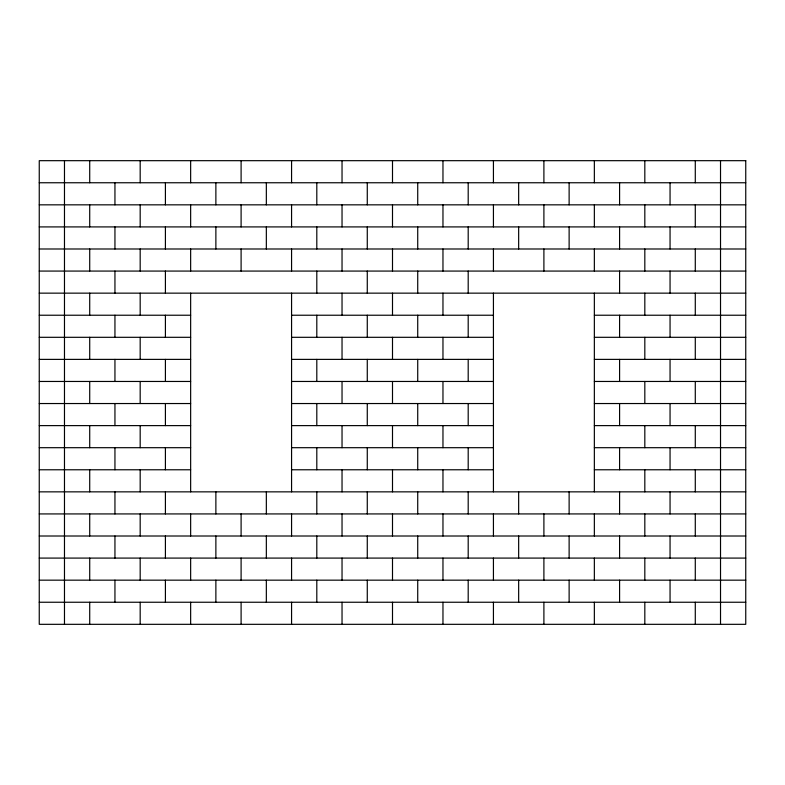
<?xml version="1.0" encoding="UTF-8"?>
<svg xmlns="http://www.w3.org/2000/svg" width="785" height="785" viewBox="0 0 785 785"><rect width="100%" height="100%" fill="white"/><g stroke="black" fill="none" stroke-linecap="round" stroke-linejoin="round"><path stroke-width="1.18" d="M39.25 182.758L745.75 182.758M39.25 204.836L745.75 204.836M39.25 226.914L745.75 226.914M39.25 248.992L745.75 248.992M39.25 271.07L745.75 271.07M39.25 293.148L745.75 293.148M39.25 315.227L190.647 315.227M291.569 315.227L493.431 315.227M594.353 315.227L745.75 315.227M39.25 337.305L190.647 337.305M291.569 337.305L493.431 337.305M594.353 337.305L745.75 337.305M39.25 359.383L190.647 359.383M291.569 359.383L493.431 359.383M594.353 359.383L745.75 359.383M39.25 381.461L190.647 381.461M291.569 381.461L493.431 381.461M594.353 381.461L745.75 381.461M39.25 403.539L190.647 403.539M291.569 403.539L493.431 403.539M594.353 403.539L745.75 403.539M39.25 425.617L190.647 425.617M291.569 425.617L493.431 425.617M594.353 425.617L745.75 425.617M39.25 447.695L190.647 447.695M291.569 447.695L493.431 447.695M594.353 447.695L745.75 447.695M39.25 469.773L190.647 469.773M291.569 469.773L493.431 469.773M594.353 469.773L745.75 469.773M39.25 491.852L745.75 491.852M39.25 513.93L745.75 513.93M39.25 536.008L745.75 536.008M39.25 558.086L745.75 558.086M39.25 580.164L745.75 580.164M39.25 602.242L745.75 602.242M720.522 160.68L720.522 624.32M695.284 160.68L695.284 182.758M695.284 204.836L695.284 226.914M695.284 248.992L695.284 271.07M695.284 293.148L695.284 315.227M695.284 337.305L695.284 359.383M695.284 381.461L695.284 403.539M695.284 425.617L695.284 447.695M695.284 469.773L695.284 491.852M695.284 513.93L695.284 536.008M695.284 558.086L695.284 580.164M695.284 602.242L695.284 624.32M670.056 182.758L670.056 204.836M670.056 226.914L670.056 248.992M670.056 271.07L670.056 293.148M670.056 315.227L670.056 337.305M670.056 359.383L670.056 381.461M670.056 403.539L670.056 425.617M670.056 447.695L670.056 469.773M670.056 491.852L670.056 513.93M670.056 536.008L670.056 558.086M670.056 580.164L670.056 602.242M644.819 160.68L644.819 182.758M644.819 204.836L644.819 226.914M644.819 248.992L644.819 271.07M644.819 293.148L644.819 315.227M644.819 337.305L644.819 359.383M644.819 381.461L644.819 403.539M644.819 425.617L644.819 447.695M644.819 469.773L644.819 491.852M644.819 513.93L644.819 536.008M644.819 558.086L644.819 580.164M644.819 602.242L644.819 624.32M619.591 182.758L619.591 204.836M619.591 226.914L619.591 248.992M619.591 271.07L619.591 293.148M619.591 315.227L619.591 337.305M619.591 359.383L619.591 381.461M619.591 403.539L619.591 425.617M619.591 447.695L619.591 469.773M619.591 491.852L619.591 513.93M619.591 536.008L619.591 558.086M619.591 580.164L619.591 602.242M594.353 160.68L594.353 182.758M594.353 204.836L594.353 226.914M594.353 248.992L594.353 271.07M594.353 293.148L594.353 491.852M594.353 513.93L594.353 536.008M594.353 558.086L594.353 580.164M594.353 602.242L594.353 624.32M569.125 182.758L569.125 204.836M569.125 226.914L569.125 248.992M569.125 491.852L569.125 513.93M569.125 536.008L569.125 558.086M569.125 580.164L569.125 602.242M543.897 160.68L543.897 182.758M543.897 204.836L543.897 226.914M543.897 248.992L543.897 271.07M543.897 513.93L543.897 536.008M543.897 558.086L543.897 580.164M543.897 602.242L543.897 624.32M518.659 182.758L518.659 204.836M518.659 226.914L518.659 248.992M518.659 491.852L518.659 513.93M518.659 536.008L518.659 558.086M518.659 580.164L518.659 602.242M493.431 160.68L493.431 182.758M493.431 204.836L493.431 226.914M493.431 248.992L493.431 271.07M493.431 293.148L493.431 491.852M493.431 513.93L493.431 536.008M493.431 558.086L493.431 580.164M493.431 602.242L493.431 624.32M468.194 182.758L468.194 204.836M468.194 226.914L468.194 248.992M468.194 271.07L468.194 293.148M468.194 315.227L468.194 337.305M468.194 359.383L468.194 381.461M468.194 403.539L468.194 425.617M468.194 447.695L468.194 469.773M468.194 491.852L468.194 513.93M468.194 536.008L468.194 558.086M468.194 580.164L468.194 602.242M442.966 160.68L442.966 182.758M442.966 204.836L442.966 226.914M442.966 248.992L442.966 271.07M442.966 293.148L442.966 315.227M442.966 337.305L442.966 359.383M442.966 381.461L442.966 403.539M442.966 425.617L442.966 447.695M442.966 469.773L442.966 491.852M442.966 513.93L442.966 536.008M442.966 558.086L442.966 580.164M442.966 602.242L442.966 624.32M417.728 182.758L417.728 204.836M417.728 226.914L417.728 248.992M417.728 271.07L417.728 293.148M417.728 315.227L417.728 337.305M417.728 359.383L417.728 381.461M417.728 403.539L417.728 425.617M417.728 447.695L417.728 469.773M417.728 491.852L417.728 513.93M417.728 536.008L417.728 558.086M417.728 580.164L417.728 602.242M392.5 160.68L392.5 182.758M392.5 204.836L392.5 226.914M392.5 248.992L392.5 271.07M392.5 293.148L392.5 315.227M392.5 337.305L392.5 359.383M392.5 381.461L392.5 403.539M392.5 425.617L392.5 447.695M392.5 469.773L392.5 491.852M392.5 513.93L392.5 536.008M392.5 558.086L392.5 580.164M392.5 602.242L392.5 624.32M367.272 182.758L367.272 204.836M367.272 226.914L367.272 248.992M367.272 271.07L367.272 293.148M367.272 315.227L367.272 337.305M367.272 359.383L367.272 381.461M367.272 403.539L367.272 425.617M367.272 447.695L367.272 469.773M367.272 491.852L367.272 513.93M367.272 536.008L367.272 558.086M367.272 580.164L367.272 602.242M342.034 160.68L342.034 182.758M342.034 204.836L342.034 226.914M342.034 248.992L342.034 271.07M342.034 293.148L342.034 315.227M342.034 337.305L342.034 359.383M342.034 381.461L342.034 403.539M342.034 425.617L342.034 447.695M342.034 469.773L342.034 491.852M342.034 513.93L342.034 536.008M342.034 558.086L342.034 580.164M342.034 602.242L342.034 624.32M316.806 182.758L316.806 204.836M316.806 226.914L316.806 248.992M316.806 271.07L316.806 293.148M316.806 315.227L316.806 337.305M316.806 359.383L316.806 381.461M316.806 403.539L316.806 425.617M316.806 447.695L316.806 469.773M316.806 491.852L316.806 513.93M316.806 536.008L316.806 558.086M316.806 580.164L316.806 602.242M291.569 160.68L291.569 182.758M291.569 204.836L291.569 226.914M291.569 248.992L291.569 271.07M291.569 293.148L291.569 491.852M291.569 513.93L291.569 536.008M291.569 558.086L291.569 580.164M291.569 602.242L291.569 624.32M266.341 182.758L266.341 204.836M266.341 226.914L266.341 248.992M266.341 491.852L266.341 513.93M266.341 536.008L266.341 558.086M266.341 580.164L266.341 602.242M241.103 160.68L241.103 182.758M241.103 204.836L241.103 226.914M241.103 248.992L241.103 271.07M241.103 513.93L241.103 536.008M241.103 558.086L241.103 580.164M241.103 602.242L241.103 624.32M215.875 182.758L215.875 204.836M215.875 226.914L215.875 248.992M215.875 491.852L215.875 513.93M215.875 536.008L215.875 558.086M215.875 580.164L215.875 602.242M190.647 160.68L190.647 182.758M190.647 204.836L190.647 226.914M190.647 248.992L190.647 271.07M190.647 293.148L190.647 491.852M190.647 513.93L190.647 536.008M190.647 558.086L190.647 580.164M190.647 602.242L190.647 624.32M165.409 182.758L165.409 204.836M165.409 226.914L165.409 248.992M165.409 271.07L165.409 293.148M165.409 315.227L165.409 337.305M165.409 359.383L165.409 381.461M165.409 403.539L165.409 425.617M165.409 447.695L165.409 469.773M165.409 491.852L165.409 513.93M165.409 536.008L165.409 558.086M165.409 580.164L165.409 602.242M140.181 160.68L140.181 182.758M140.181 204.836L140.181 226.914M140.181 248.992L140.181 271.07M140.181 293.148L140.181 315.227M140.181 337.305L140.181 359.383M140.181 381.461L140.181 403.539M140.181 425.617L140.181 447.695M140.181 469.773L140.181 491.852M140.181 513.93L140.181 536.008M140.181 558.086L140.181 580.164M140.181 602.242L140.181 624.32M114.944 182.758L114.944 204.836M114.944 226.914L114.944 248.992M114.944 271.07L114.944 293.148M114.944 315.227L114.944 337.305M114.944 359.383L114.944 381.461M114.944 403.539L114.944 425.617M114.944 447.695L114.944 469.773M114.944 491.852L114.944 513.93M114.944 536.008L114.944 558.086M114.944 580.164L114.944 602.242M89.716 160.68L89.716 182.758M89.716 204.836L89.716 226.914M89.716 248.992L89.716 271.07M89.716 293.148L89.716 315.227M89.716 337.305L89.716 359.383M89.716 381.461L89.716 403.539M89.716 425.617L89.716 447.695M89.716 469.773L89.716 491.852M89.716 513.93L89.716 536.008M89.716 558.086L89.716 580.164M89.716 602.242L89.716 624.32M64.478 160.68L64.478 624.32M745.75 160.68L39.25 160.68L39.25 624.32L745.75 624.32L745.75 160.68"/></g></svg>
